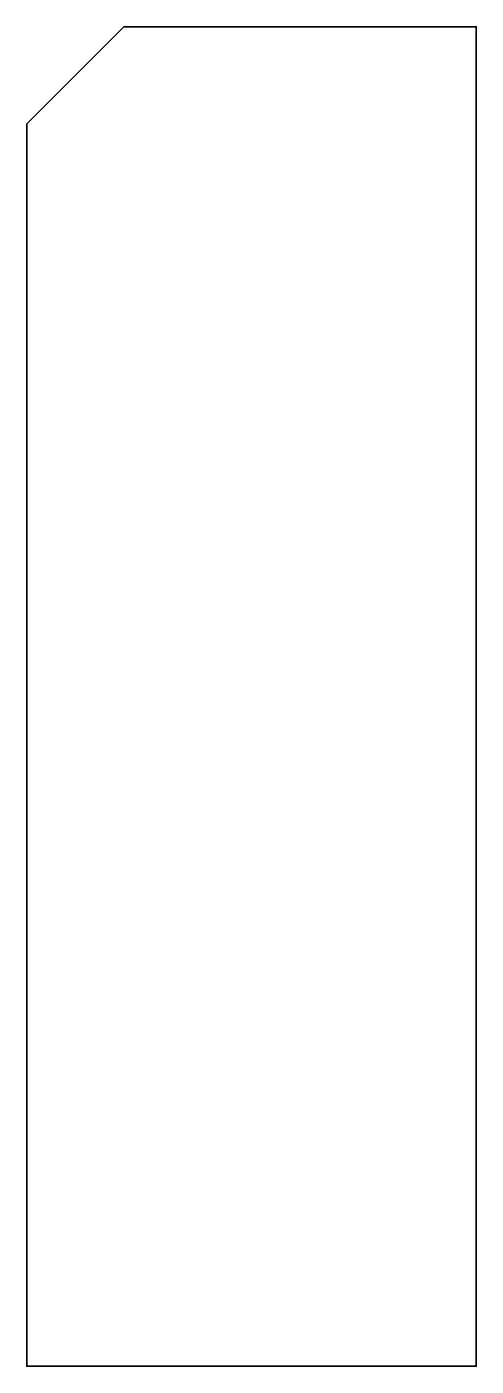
# Model space of a CAD drawing. Extents: x 64 to 859, y 22 to 2389.
import ezdxf

# ---------------------------------------------------------------- set-up
doc = ezdxf.new("R2010")
doc.units = 0
doc.header["$MEASUREMENT"] = 0
doc.layers.add('Thru-cut', color=7, linetype='Continuous', lineweight=0)

msp = doc.modelspace()

# ---------------------------------------------------------------- linework, layer by layer
at = {"layer": 'Thru-cut', "color": 140, "lineweight": 35, "true_color": 0x00aeef}
msp.add_lwpolyline([(235.1, 2388.5), (63.6, 2216.9), (63.6, 22.1), (127.3, 22.1), (158.5, 22.1), (858.7, 22.1), (858.7, 2288.2), (858.7, 2324.5), (858.7, 2388.5)], close=True, dxfattribs=at)

doc.saveas('drawing.dxf')
